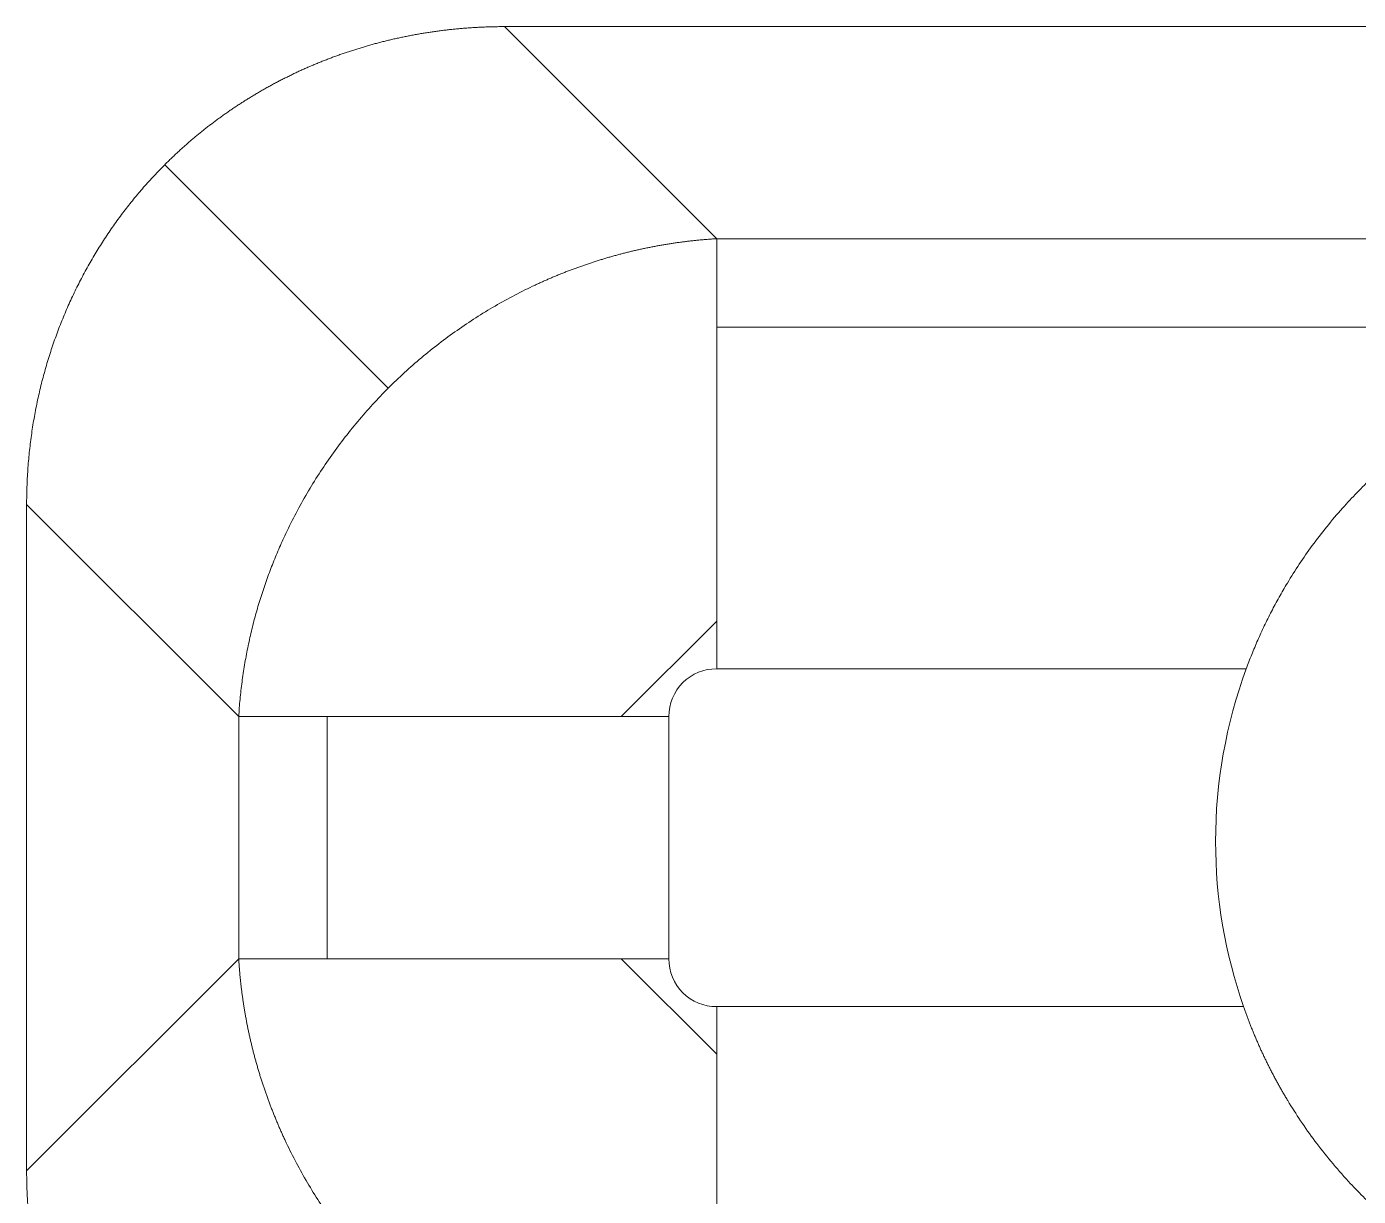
# Model space of a CAD drawing. Header units: millimetres. Extents: x 2455 to 2643, y 2006 to 2127.
# Drawn here: x 2473.42 to 2481.49, y 2035.03 to 2042.12 of the extents above; entities that cross this region are included whole.
import ezdxf

# ---------------------------------------------------------------- set-up
doc = ezdxf.new("R2010")
doc.units = ezdxf.units.MM
doc.layers.add('1', color=7, linetype='Continuous', true_color=0xffffff)

msp = doc.modelspace()

# ---------------------------------------------------------------- linework, layer by layer
at = {"layer": '1', "color": 7, "linetype": 'Continuous', "lineweight": 18}
for p, q in [((2476.3136, 2042.1245), (2477.5995, 2040.8386)), ((2476.3136, 2042.1245), (2483.8378, 2042.1245)), ((2475.6081, 2039.9323), (2474.2531, 2041.2872)), ((2485.0041, 2040.8386), (2477.5995, 2040.8386)), ((2477.5995, 2040.3024), (2485.0041, 2040.3024)), ((2473.4159, 2039.2267), (2474.7017, 2037.9409)), ((2473.4159, 2035.1873), (2473.4159, 2039.2267)), ((2477.0199, 2037.9409), (2477.5995, 2038.5204)), ((2480.8097, 2038.2306), (2477.5995, 2038.2306)), ((2474.7017, 2037.9409), (2474.7017, 2036.4731)), ((2475.2379, 2036.4731), (2475.2379, 2037.9409)), ((2477.3097, 2037.9409), (2477.3097, 2036.4731)), ((2473.4159, 2035.1873), (2474.7017, 2036.4731)), ((2477.5995, 2035.8935), (2477.0199, 2036.4731)), ((2477.5995, 2036.1833), (2480.7931, 2036.1833))]:
    msp.add_line(p, q, dxfattribs=at)
for centre, radius, start, end in [((2477.5957, 2037.9447), 0.286, 89.24075, 180.75925), ((2483.6618, 2037.1838), 3.0381, 159.84458, 180), ((2483.6618, 2037.1838), 3.0381, 180, 199.22659), ((2477.5957, 2036.4693), 0.286, 179.24075, 270.75925)]:
    msp.add_arc(centre, radius, start, end, dxfattribs=at)
for points, knots in [([(2476.3136, 2042.1245), (2476.304, 2042.1245), (2476.2849, 2042.1244), (2476.2562, 2042.124), (2476.2276, 2042.1233), (2476.199, 2042.1224), (2476.1705, 2042.1212), (2476.142, 2042.1197), (2476.1136, 2042.118), (2476.0853, 2042.116), (2476.057, 2042.1138), (2476.0288, 2042.1112), (2476.0007, 2042.1085), (2475.9727, 2042.1054), (2475.9447, 2042.1022), (2475.9168, 2042.0986), (2475.889, 2042.0948), (2475.8613, 2042.0908), (2475.8337, 2042.0865), (2475.8062, 2042.082), (2475.7787, 2042.0772), (2475.7514, 2042.0721), (2475.7241, 2042.0669), (2475.6969, 2042.0613), (2475.6699, 2042.0556), (2475.6429, 2042.0496), (2475.616, 2042.0433), (2475.5893, 2042.0368), (2475.5626, 2042.0301), (2475.5361, 2042.0231), (2475.5097, 2042.0159), (2475.4833, 2042.0085), (2475.4571, 2042.0008), (2475.431, 2041.9929), (2475.4051, 2041.9848), (2475.3792, 2041.9765), (2475.3535, 2041.9679), (2475.3279, 2041.9591), (2475.3024, 2041.9501), (2475.277, 2041.9408), (2475.2518, 2041.9314), (2475.2267, 2041.9217), (2475.2017, 2041.9118), (2475.1768, 2041.9017), (2475.1521, 2041.8913), (2475.1276, 2041.8808), (2475.1031, 2041.8701), (2475.0788, 2041.8591), (2475.0547, 2041.8479), (2475.0306, 2041.8366), (2475.0068, 2041.825), (2474.983, 2041.8132), (2474.9594, 2041.8013), (2474.936, 2041.7891), (2474.9127, 2041.7767), (2474.8896, 2041.7642), (2474.8666, 2041.7514), (2474.8438, 2041.7384), (2474.8211, 2041.7253), (2474.7985, 2041.712), (2474.7762, 2041.6985), (2474.754, 2041.6848), (2474.7319, 2041.6709), (2474.71, 2041.6568), (2474.6883, 2041.6426), (2474.6667, 2041.6281), (2474.6453, 2041.6135), (2474.6241, 2041.5988), (2474.603, 2041.5838), (2474.5821, 2041.5687), (2474.5613, 2041.5534), (2474.5408, 2041.538), (2474.5204, 2041.5223), (2474.5001, 2041.5066), (2474.4801, 2041.4906), (2474.4602, 2041.4745), (2474.4405, 2041.4582), (2474.4209, 2041.4418), (2474.4016, 2041.4252), (2474.3824, 2041.4085), (2474.3634, 2041.3916), (2474.3446, 2041.3746), (2474.3259, 2041.3574), (2474.3075, 2041.3401), (2474.2892, 2041.3226), (2474.2711, 2041.305), (2474.2481, 2041.2822), (2474.2203, 2041.254), (2474.1881, 2041.2201), (2474.1564, 2041.1856), (2474.1252, 2041.1505), (2474.0945, 2041.1148), (2474.0644, 2041.0785), (2474.0348, 2041.0416), (2474.0057, 2041.0041), (2473.9772, 2040.966), (2473.9493, 2040.9274), (2473.922, 2040.8882), (2473.8952, 2040.8484), (2473.8691, 2040.8081), (2473.8436, 2040.7672), (2473.8187, 2040.7258), (2473.7945, 2040.6838), (2473.7709, 2040.6413), (2473.748, 2040.5983), (2473.7258, 2040.5548), (2473.7042, 2040.5108), (2473.6833, 2040.4664), (2473.6632, 2040.4214), (2473.6437, 2040.376), (2473.625, 2040.3301), (2473.607, 2040.2837), (2473.5898, 2040.237), (2473.5733, 2040.1897), (2473.5576, 2040.1421), (2473.5427, 2040.0941), (2473.5285, 2040.0457), (2473.5151, 2039.9968), (2473.5026, 2039.9476), (2473.4908, 2039.8981), (2473.4799, 2039.8482), (2473.4698, 2039.7979), (2473.4605, 2039.7474), (2473.4521, 2039.6965), (2473.4445, 2039.6453), (2473.4378, 2039.5938), (2473.432, 2039.5421), (2473.4271, 2039.4901), (2473.423, 2039.4378), (2473.4198, 2039.3854), (2473.4175, 2039.3326), (2473.4161, 2039.2797), (2473.4159, 2039.2444), (2473.4159, 2039.2267)], [0, 0, 0, 0, 0.006298, 0.012586, 0.018862, 0.025127, 0.031381, 0.037623, 0.043855, 0.050076, 0.056286, 0.062485, 0.068673, 0.074851, 0.081018, 0.087174, 0.093319, 0.099454, 0.105578, 0.111692, 0.117795, 0.123888, 0.129971, 0.136043, 0.142105, 0.148156, 0.154198, 0.160229, 0.166251, 0.172262, 0.178263, 0.184254, 0.190236, 0.196207, 0.202169, 0.208121, 0.214064, 0.219996, 0.22592, 0.231833, 0.237737, 0.243632, 0.249517, 0.255393, 0.26126, 0.267117, 0.272966, 0.278805, 0.284635, 0.290456, 0.296268, 0.302071, 0.307865, 0.313651, 0.319428, 0.325196, 0.330955, 0.336706, 0.342448, 0.348182, 0.353907, 0.359624, 0.365333, 0.371034, 0.376726, 0.38241, 0.388086, 0.393754, 0.399414, 0.405067, 0.410711, 0.416347, 0.421976, 0.427597, 0.433211, 0.438817, 0.444416, 0.450007, 0.45559, 0.461167, 0.466736, 0.472298, 0.477853, 0.4834, 0.488941, 0.494475, 0.500002, 0.510218, 0.520458, 0.530722, 0.541011, 0.551324, 0.561663, 0.572027, 0.582418, 0.592835, 0.603279, 0.61375, 0.624248, 0.634774, 0.645329, 0.655912, 0.666525, 0.677166, 0.687837, 0.698539, 0.70927, 0.720032, 0.730826, 0.74165, 0.752507, 0.763395, 0.774316, 0.785269, 0.796256, 0.807276, 0.818329, 0.829416, 0.840538, 0.851694, 0.862885, 0.874111, 0.885372, 0.89667, 0.908003, 0.919372, 0.930779, 0.942222, 0.953702, 0.96522, 0.976775, 0.988368, 1, 1, 1, 1]), ([(2477.5995, 2040.8387), (2477.591, 2040.8382), (2477.5741, 2040.8371), (2477.5487, 2040.8353), (2477.5234, 2040.8333), (2477.4982, 2040.831), (2477.473, 2040.8285), (2477.4478, 2040.8259), (2477.4227, 2040.823), (2477.3977, 2040.8199), (2477.3727, 2040.8165), (2477.3477, 2040.813), (2477.3228, 2040.8093), (2477.298, 2040.8053), (2477.2732, 2040.8012), (2477.2485, 2040.7968), (2477.2239, 2040.7923), (2477.1993, 2040.7875), (2477.1748, 2040.7826), (2477.1504, 2040.7774), (2477.126, 2040.7721), (2477.1017, 2040.7665), (2477.0775, 2040.7608), (2477.0533, 2040.7549), (2477.0292, 2040.7487), (2477.0052, 2040.7424), (2476.9813, 2040.7359), (2476.9574, 2040.7292), (2476.9337, 2040.7223), (2476.91, 2040.7153), (2476.8864, 2040.708), (2476.8629, 2040.7006), (2476.8394, 2040.6929), (2476.8161, 2040.6851), (2476.7928, 2040.6772), (2476.7697, 2040.669), (2476.7466, 2040.6607), (2476.7236, 2040.6521), (2476.7007, 2040.6435), (2476.6779, 2040.6346), (2476.6552, 2040.6256), (2476.6326, 2040.6164), (2476.61, 2040.607), (2476.5876, 2040.5974), (2476.5653, 2040.5877), (2476.543, 2040.5778), (2476.5209, 2040.5678), (2476.4234, 2040.5226), (2476.2543, 2040.4342), (2476.0235, 2040.2865), (2475.8067, 2040.1197), (2475.6051, 2039.9347), (2475.4198, 2039.7327), (2475.2523, 2039.5148), (2475.1041, 2039.2827), (2475.0114, 2039.1048), (2474.9594, 2038.9906), (2474.9391, 2038.9442), (2474.9196, 2038.8974), (2474.9008, 2038.8502), (2474.8828, 2038.8025), (2474.8655, 2038.7545), (2474.849, 2038.706), (2474.8332, 2038.6572), (2474.8183, 2038.608), (2474.8041, 2038.5585), (2474.7908, 2038.5086), (2474.7783, 2038.4584), (2474.7667, 2038.4079), (2474.7559, 2038.357), (2474.7459, 2038.3059), (2474.7369, 2038.2545), (2474.7287, 2038.2028), (2474.7214, 2038.1509), (2474.715, 2038.0987), (2474.7096, 2038.0463), (2474.705, 2037.9936), (2474.7028, 2037.9585), (2474.7017, 2037.9409)], [0, 0, 0, 0, 0.005777, 0.011544, 0.017303, 0.023053, 0.028794, 0.034527, 0.04025, 0.045965, 0.051671, 0.057368, 0.063057, 0.068737, 0.074409, 0.080072, 0.085726, 0.091372, 0.09701, 0.102639, 0.10826, 0.113873, 0.119478, 0.125074, 0.130662, 0.136243, 0.141815, 0.147379, 0.152936, 0.158484, 0.164025, 0.169558, 0.175083, 0.180601, 0.186111, 0.191614, 0.197109, 0.202597, 0.208078, 0.213551, 0.219018, 0.224477, 0.229929, 0.235374, 0.240812, 0.246244, 0.251669, 0.257087, 0.318198, 0.378979, 0.439541, 0.500001, 0.560726, 0.621575, 0.682666, 0.744115, 0.755392, 0.766699, 0.778037, 0.789406, 0.800808, 0.812241, 0.823708, 0.835208, 0.846742, 0.858311, 0.869915, 0.881555, 0.89323, 0.904942, 0.916691, 0.928478, 0.940302, 0.952164, 0.964065, 0.976004, 0.987982, 1, 1, 1, 1]), ([(2477.5995, 2038.2306), (2477.5995, 2038.2391), (2477.5995, 2038.2574), (2477.5995, 2038.2873), (2477.5995, 2038.3217), (2477.5996, 2038.3608), (2477.5996, 2038.4045), (2477.5996, 2038.4529), (2477.5997, 2038.5061), (2477.5997, 2038.564), (2477.5996, 2038.6267), (2477.5996, 2038.6941), (2477.5996, 2038.7663), (2477.5995, 2038.8432), (2477.5995, 2038.9246), (2477.5995, 2039.0104), (2477.5995, 2039.1245), (2477.5995, 2039.2732), (2477.5995, 2039.4604), (2477.5995, 2039.6662), (2477.5995, 2039.8131), (2477.5995, 2039.9007), (2477.5995, 2039.9272), (2477.5995, 2039.9539), (2477.5995, 2039.9808), (2477.5995, 2040.0079), (2477.5995, 2040.0351), (2477.5995, 2040.0625), (2477.5995, 2040.09), (2477.5995, 2040.1175), (2477.5995, 2040.1451), (2477.5995, 2040.1728), (2477.5995, 2040.2004), (2477.5995, 2040.228), (2477.5995, 2040.2555), (2477.5995, 2040.283), (2477.5995, 2040.3103), (2477.5995, 2040.3374), (2477.5995, 2040.3644), (2477.5995, 2040.3911), (2477.5995, 2040.4176), (2477.5995, 2040.4437), (2477.5995, 2040.4696), (2477.5995, 2040.495), (2477.5995, 2040.5201), (2477.5995, 2040.5448), (2477.5995, 2040.5689), (2477.5995, 2040.5926), (2477.5995, 2040.6157), (2477.5995, 2040.6382), (2477.5995, 2040.6602), (2477.5995, 2040.6814), (2477.5995, 2040.7021), (2477.5995, 2040.722), (2477.5995, 2040.7411), (2477.5995, 2040.7595), (2477.5995, 2040.7771), (2477.5995, 2040.7939), (2477.5995, 2040.8097), (2477.5995, 2040.8248), (2477.5995, 2040.834), (2477.5995, 2040.8387)], [0, 0, 0, 0, 0.007155, 0.015595, 0.025334, 0.036387, 0.048771, 0.062503, 0.077602, 0.094089, 0.111984, 0.131307, 0.152079, 0.174319, 0.198044, 0.223271, 0.250013, 0.299749, 0.357984, 0.424758, 0.49996, 0.509355, 0.518933, 0.528692, 0.538632, 0.548752, 0.55905, 0.569525, 0.580177, 0.591004, 0.602003, 0.613175, 0.624516, 0.636025, 0.6477, 0.659539, 0.67154, 0.6837, 0.696017, 0.708489, 0.721111, 0.733883, 0.746799, 0.759859, 0.773057, 0.786392, 0.799858, 0.813453, 0.827173, 0.841014, 0.854971, 0.869041, 0.88322, 0.897502, 0.911884, 0.926361, 0.940928, 0.95558, 0.970313, 0.985121, 1, 1, 1, 1]), ([(2485.0041, 2039.9093), (2484.996, 2039.9133), (2484.9798, 2039.9212), (2484.9556, 2039.9327), (2484.9316, 2039.9439), (2484.9079, 2039.9547), (2484.8844, 2039.9651), (2484.8611, 2039.9752), (2484.8381, 2039.985), (2484.8154, 2039.9944), (2484.7929, 2040.0036), (2484.7707, 2040.0124), (2484.7487, 2040.0209), (2484.7271, 2040.0291), (2484.7057, 2040.037), (2484.6846, 2040.0446), (2484.6638, 2040.052), (2484.6433, 2040.0591), (2484.5985, 2040.0742), (2484.5297, 2040.0959), (2484.437, 2040.1219), (2484.3463, 2040.1443), (2484.2277, 2040.1698), (2484.0804, 2040.1947), (2483.9036, 2040.214), (2483.7292, 2040.2228), (2483.5018, 2040.2214), (2483.2135, 2040.1953), (2482.9272, 2040.136), (2482.6872, 2040.0637), (2482.4874, 2039.9889), (2482.315, 2039.9092), (2482.1593, 2039.8258), (2482.029, 2039.7478), (2481.9034, 2039.6628), (2481.7494, 2039.5478), (2481.58, 2039.4024), (2481.4168, 2039.2342), (2481.2982, 2039.0945), (2481.2105, 2038.9806), (2481.131, 2038.8666), (2481.0732, 2038.7753), (2481.0335, 2038.708), (2481.0089, 2038.6649), (2480.9852, 2038.6216), (2480.9624, 2038.5783), (2480.9404, 2038.5349), (2480.9193, 2038.4914), (2480.899, 2038.4479), (2480.8795, 2038.4045), (2480.8608, 2038.361), (2480.843, 2038.3175), (2480.8259, 2038.2741), (2480.815, 2038.2451), (2480.8097, 2038.2306)], [0, 0, 0, 0, 0.005482, 0.010886, 0.016211, 0.021459, 0.026628, 0.03172, 0.036733, 0.041668, 0.046526, 0.051305, 0.056007, 0.060631, 0.065177, 0.069646, 0.074036, 0.07835, 0.082585, 0.102192, 0.121133, 0.139415, 0.15705, 0.191932, 0.225928, 0.259152, 0.291725, 0.355635, 0.42455, 0.461563, 0.504094, 0.552181, 0.576098, 0.611277, 0.644399, 0.668213, 0.727895, 0.778968, 0.808248, 0.836412, 0.863484, 0.889485, 0.899123, 0.908677, 0.91815, 0.927542, 0.936856, 0.946093, 0.955254, 0.964343, 0.973359, 0.982307, 0.991186, 1, 1, 1, 1]), ([(2477.3097, 2037.9409), (2477.1624, 2037.9409), (2477.0152, 2037.9409), (2476.7246, 2037.9409), (2476.5813, 2037.9409), (2476.3024, 2037.9409), (2476.1668, 2037.9409), (2475.907, 2037.9409), (2475.7829, 2037.9409), (2475.5492, 2037.9409), (2475.4397, 2037.9409), (2475.2384, 2037.9409), (2475.1465, 2037.9409), (2474.9829, 2037.9409), (2474.9111, 2037.9409), (2474.7896, 2037.9409), (2474.7398, 2037.9409), (2474.7017, 2037.9409)], [0, 0, 0, 0, 0.125, 0.125, 0.25, 0.25, 0.375, 0.375, 0.5, 0.5, 0.625, 0.625, 0.75, 0.75, 0.875, 0.875, 1, 1, 1, 1]), ([(2477.3097, 2036.4731), (2477.3013, 2036.4731), (2477.2829, 2036.4731), (2477.2531, 2036.4731), (2477.2186, 2036.4732), (2477.1796, 2036.4732), (2477.1359, 2036.4732), (2477.0874, 2036.4733), (2477.0343, 2036.4733), (2476.9763, 2036.4733), (2476.9136, 2036.4733), (2476.8462, 2036.4732), (2476.774, 2036.4732), (2476.6972, 2036.4732), (2476.6158, 2036.4731), (2476.53, 2036.4731), (2476.4158, 2036.4731), (2476.2672, 2036.4731), (2476.0799, 2036.4731), (2475.8741, 2036.4731), (2475.7272, 2036.4731), (2475.6396, 2036.4731), (2475.6131, 2036.4731), (2475.5864, 2036.4731), (2475.5595, 2036.4731), (2475.5325, 2036.4731), (2475.5052, 2036.4731), (2475.4778, 2036.4731), (2475.4504, 2036.4731), (2475.4228, 2036.4731), (2475.3952, 2036.4731), (2475.3676, 2036.4731), (2475.3399, 2036.4731), (2475.3123, 2036.4731), (2475.2848, 2036.4731), (2475.2574, 2036.4731), (2475.2301, 2036.4731), (2475.2029, 2036.4731), (2475.176, 2036.4731), (2475.1492, 2036.4731), (2475.1228, 2036.4731), (2475.0966, 2036.4731), (2475.0708, 2036.4731), (2475.0453, 2036.4731), (2475.0202, 2036.4731), (2474.9956, 2036.4731), (2474.9714, 2036.4731), (2474.9478, 2036.4731), (2474.9246, 2036.4731), (2474.9021, 2036.4731), (2474.8802, 2036.4731), (2474.8589, 2036.4731), (2474.8383, 2036.4731), (2474.8184, 2036.4731), (2474.7992, 2036.4731), (2474.7808, 2036.4731), (2474.7632, 2036.4731), (2474.7465, 2036.4731), (2474.7306, 2036.4731), (2474.7155, 2036.4731), (2474.7063, 2036.4731), (2474.7017, 2036.4731)], [0, 0, 0, 0, 0.007155, 0.015595, 0.025334, 0.036387, 0.048771, 0.062503, 0.077602, 0.094089, 0.111984, 0.131307, 0.152079, 0.174319, 0.198044, 0.223271, 0.250013, 0.299749, 0.357984, 0.424758, 0.49996, 0.509355, 0.518933, 0.528692, 0.538632, 0.548752, 0.55905, 0.569525, 0.580177, 0.591004, 0.602003, 0.613175, 0.624516, 0.636025, 0.6477, 0.659539, 0.67154, 0.6837, 0.696017, 0.708489, 0.721111, 0.733883, 0.746799, 0.759859, 0.773057, 0.786392, 0.799858, 0.813453, 0.827173, 0.841014, 0.854971, 0.869041, 0.88322, 0.897502, 0.911884, 0.926361, 0.940928, 0.95558, 0.970313, 0.985121, 1, 1, 1, 1]), ([(2474.7017, 2036.4731), (2474.7022, 2036.4646), (2474.7032, 2036.4477), (2474.705, 2036.4224), (2474.7071, 2036.3971), (2474.7093, 2036.3718), (2474.7118, 2036.3466), (2474.7145, 2036.3214), (2474.7174, 2036.2963), (2474.7205, 2036.2713), (2474.7238, 2036.2463), (2474.7273, 2036.2213), (2474.7311, 2036.1964), (2474.735, 2036.1716), (2474.7391, 2036.1469), (2474.7435, 2036.1221), (2474.748, 2036.0975), (2474.7528, 2036.0729), (2474.7578, 2036.0484), (2474.7629, 2036.024), (2474.7683, 2035.9996), (2474.7738, 2035.9753), (2474.7795, 2035.9511), (2474.7855, 2035.9269), (2474.7916, 2035.9028), (2474.7979, 2035.8788), (2474.8044, 2035.8549), (2474.8111, 2035.8311), (2474.818, 2035.8073), (2474.8251, 2035.7836), (2474.8323, 2035.76), (2474.8398, 2035.7365), (2474.8474, 2035.7131), (2474.8552, 2035.6897), (2474.8632, 2035.6665), (2474.8713, 2035.6433), (2474.8797, 2035.6202), (2474.8882, 2035.5972), (2474.8969, 2035.5743), (2474.9057, 2035.5515), (2474.9148, 2035.5288), (2474.924, 2035.5062), (2474.9334, 2035.4837), (2474.9429, 2035.4612), (2474.9526, 2035.4389), (2474.9625, 2035.4167), (2474.9725, 2035.3945), (2475.0177, 2035.297), (2475.1061, 2035.1279), (2475.2538, 2034.8971), (2475.4206, 2034.6803), (2475.6056, 2034.4787), (2475.8076, 2034.2934), (2476.0255, 2034.1259), (2476.2576, 2033.9777), (2476.4355, 2033.8851), (2476.5497, 2033.833), (2476.5961, 2033.8127), (2476.6429, 2033.7932), (2476.6902, 2033.7744), (2476.7378, 2033.7564), (2476.7859, 2033.7391), (2476.8343, 2033.7226), (2476.8831, 2033.7068), (2476.9323, 2033.6919), (2476.9818, 2033.6778), (2477.0317, 2033.6644), (2477.0819, 2033.652), (2477.1324, 2033.6403), (2477.1833, 2033.6295), (2477.2344, 2033.6196), (2477.2858, 2033.6105), (2477.3375, 2033.6023), (2477.3895, 2033.595), (2477.4417, 2033.5887), (2477.4941, 2033.5832), (2477.5467, 2033.5787), (2477.5819, 2033.5764), (2477.5995, 2033.5753)], [0, 0, 0, 0, 0.005777, 0.011544, 0.017303, 0.023053, 0.028794, 0.034527, 0.04025, 0.045965, 0.051671, 0.057368, 0.063057, 0.068737, 0.074409, 0.080072, 0.085726, 0.091372, 0.09701, 0.102639, 0.10826, 0.113873, 0.119478, 0.125074, 0.130662, 0.136243, 0.141815, 0.147379, 0.152936, 0.158484, 0.164025, 0.169558, 0.175083, 0.180601, 0.186111, 0.191614, 0.197109, 0.202597, 0.208078, 0.213551, 0.219018, 0.224477, 0.229929, 0.235374, 0.240812, 0.246244, 0.251669, 0.257087, 0.318198, 0.378979, 0.439541, 0.500001, 0.560726, 0.621575, 0.682666, 0.744115, 0.755392, 0.766699, 0.778037, 0.789406, 0.800808, 0.812241, 0.823708, 0.835208, 0.846742, 0.858311, 0.869915, 0.881555, 0.89323, 0.904942, 0.916691, 0.928478, 0.940302, 0.952164, 0.964065, 0.976004, 0.987982, 1, 1, 1, 1]), ([(2477.5995, 2036.1833), (2477.5995, 2036.0361), (2477.5995, 2035.8888), (2477.5995, 2035.5982), (2477.5995, 2035.4549), (2477.5995, 2035.176), (2477.5995, 2035.0404), (2477.5995, 2034.7807), (2477.5995, 2034.6565), (2477.5995, 2034.4228), (2477.5995, 2034.3134), (2477.5995, 2034.112), (2477.5995, 2034.0202), (2477.5995, 2033.8565), (2477.5995, 2033.7848), (2477.5995, 2033.6632), (2477.5995, 2033.6134), (2477.5995, 2033.5753)], [0, 0, 0, 0, 0.125, 0.125, 0.25, 0.25, 0.375, 0.375, 0.5, 0.5, 0.625, 0.625, 0.75, 0.75, 0.875, 0.875, 1, 1, 1, 1]), ([(2480.7931, 2036.1833), (2480.7956, 2036.176), (2480.8008, 2036.1614), (2480.8087, 2036.1395), (2480.8168, 2036.1175), (2480.8252, 2036.0956), (2480.8337, 2036.0736), (2480.8424, 2036.0517), (2480.8513, 2036.0297), (2480.8605, 2036.0077), (2480.8698, 2035.9856), (2480.8794, 2035.9636), (2480.8891, 2035.9416), (2480.8991, 2035.9196), (2480.9093, 2035.8976), (2480.9197, 2035.8756), (2480.9303, 2035.8536), (2480.9411, 2035.8316), (2480.9521, 2035.8096), (2480.9634, 2035.7876), (2480.9749, 2035.7656), (2480.9866, 2035.7437), (2480.9985, 2035.7218), (2481.0106, 2035.6999), (2481.023, 2035.678), (2481.0356, 2035.6561), (2481.0484, 2035.6343), (2481.0819, 2035.5783), (2481.1396, 2035.4878), (2481.2266, 2035.3649), (2481.3233, 2035.2421), (2481.4496, 2035.0978), (2481.6197, 2034.9286), (2481.7903, 2034.7873), (2481.9491, 2034.673), (2482.0633, 2034.5987), (2482.1799, 2034.5307), (2482.2726, 2034.4813), (2482.384, 2034.4263), (2482.5148, 2034.3688), (2482.6768, 2034.3081), (2482.8383, 2034.2577), (2483.0084, 2034.215), (2483.1796, 2034.1824), (2483.3539, 2034.1596), (2483.5254, 2034.1471), (2483.6943, 2034.1443), (2483.8628, 2034.1507), (2484.0332, 2034.1668), (2484.2069, 2034.1932), (2484.3354, 2034.2205), (2484.4194, 2034.2415), (2484.459, 2034.252), (2484.4996, 2034.2634), (2484.5412, 2034.2756), (2484.5837, 2034.2888), (2484.6272, 2034.303), (2484.6716, 2034.3182), (2484.7168, 2034.3346), (2484.7629, 2034.3521), (2484.8098, 2034.3707), (2484.8574, 2034.3906), (2484.9058, 2034.4119), (2484.9549, 2034.4344), (2484.9876, 2034.4502), (2485.0041, 2034.4583)], [0, 0, 0, 0, 0.004364, 0.008744, 0.013141, 0.017556, 0.021987, 0.026437, 0.030904, 0.035389, 0.039893, 0.044415, 0.048956, 0.053516, 0.058096, 0.062695, 0.067313, 0.071952, 0.076611, 0.08129, 0.08599, 0.090711, 0.095453, 0.100216, 0.105, 0.109806, 0.114634, 0.119484, 0.147249, 0.176327, 0.206747, 0.238534, 0.289131, 0.349345, 0.371277, 0.407087, 0.431549, 0.452631, 0.470334, 0.506198, 0.53803, 0.57305, 0.605606, 0.639962, 0.673264, 0.705625, 0.737165, 0.768425, 0.800707, 0.834126, 0.868784, 0.876503, 0.884474, 0.892698, 0.901174, 0.909905, 0.91889, 0.92813, 0.937626, 0.947379, 0.957388, 0.967654, 0.978178, 0.98896, 1, 1, 1, 1]), ([(2473.4159, 2035.1873), (2473.4159, 2035.1777), (2473.4159, 2035.1585), (2473.4164, 2035.1298), (2473.417, 2035.1012), (2473.418, 2035.0726), (2473.4192, 2035.0441), (2473.4206, 2035.0156), (2473.4223, 2034.9872), (2473.4243, 2034.9589), (2473.4266, 2034.9306), (2473.4291, 2034.9024), (2473.4319, 2034.8743), (2473.4349, 2034.8463), (2473.4382, 2034.8183), (2473.4417, 2034.7905), (2473.4455, 2034.7627), (2473.4495, 2034.7349), (2473.4538, 2034.7073), (2473.4584, 2034.6798), (2473.4632, 2034.6523), (2473.4682, 2034.625), (2473.4735, 2034.5977), (2473.479, 2034.5706), (2473.4848, 2034.5435), (2473.4908, 2034.5165), (2473.497, 2034.4897), (2473.5035, 2034.4629), (2473.5102, 2034.4363), (2473.5172, 2034.4097), (2473.5244, 2034.3833), (2473.5318, 2034.357), (2473.5395, 2034.3308), (2473.5474, 2034.3047), (2473.5555, 2034.2787), (2473.5639, 2034.2528), (2473.5724, 2034.2271), (2473.5812, 2034.2015), (2473.5903, 2034.176), (2473.5995, 2034.1506), (2473.609, 2034.1254), (2473.6187, 2034.1003), (2473.6286, 2034.0753), (2473.6387, 2034.0505), (2473.649, 2034.0258), (2473.6595, 2034.0012), (2473.6703, 2033.9767), (2473.6812, 2033.9524), (2473.6924, 2033.9283), (2473.7038, 2033.9043), (2473.7153, 2033.8804), (2473.7271, 2033.8567), (2473.7391, 2033.8331), (2473.7512, 2033.8096), (2473.7636, 2033.7863), (2473.7762, 2033.7632), (2473.7889, 2033.7402), (2473.8019, 2033.7174), (2473.815, 2033.6947), (2473.8284, 2033.6722), (2473.8419, 2033.6498), (2473.8556, 2033.6276), (2473.8695, 2033.6055), (2473.8835, 2033.5836), (2473.8978, 2033.5619), (2473.9122, 2033.5403), (2473.9268, 2033.5189), (2473.9416, 2033.4977), (2473.9565, 2033.4766), (2473.9716, 2033.4557), (2473.9869, 2033.435), (2474.0024, 2033.4144), (2474.018, 2033.394), (2474.0338, 2033.3738), (2474.0497, 2033.3537), (2474.0658, 2033.3338), (2474.0821, 2033.3141), (2474.0985, 2033.2946), (2474.1151, 2033.2752), (2474.1318, 2033.256), (2474.1487, 2033.237), (2474.1658, 2033.2182), (2474.1829, 2033.1995), (2474.2003, 2033.1811), (2474.2178, 2033.1628), (2474.2354, 2033.1447), (2474.2582, 2033.1217), (2474.2864, 2033.094), (2474.3202, 2033.0618), (2474.3547, 2033.03), (2474.3898, 2032.9988), (2474.4255, 2032.9681), (2474.4618, 2032.938), (2474.4987, 2032.9084), (2474.5362, 2032.8793), (2474.5743, 2032.8508), (2474.613, 2032.8229), (2474.6522, 2032.7956), (2474.692, 2032.7688), (2474.7323, 2032.7427), (2474.7732, 2032.7172), (2474.8146, 2032.6923), (2474.8565, 2032.6681), (2474.899, 2032.6445), (2474.942, 2032.6216), (2474.9855, 2032.5994), (2475.0295, 2032.5778), (2475.074, 2032.557), (2475.1189, 2032.5368), (2475.1644, 2032.5174), (2475.2103, 2032.4986), (2475.2566, 2032.4807), (2475.3034, 2032.4634), (2475.3506, 2032.4469), (2475.3982, 2032.4312), (2475.4463, 2032.4163), (2475.4947, 2032.4021), (2475.5435, 2032.3888), (2475.5927, 2032.3762), (2475.6423, 2032.3644), (2475.6922, 2032.3535), (2475.7424, 2032.3434), (2475.793, 2032.3341), (2475.8438, 2032.3257), (2475.895, 2032.3182), (2475.9465, 2032.3115), (2475.9982, 2032.3056), (2476.0502, 2032.3007), (2476.1025, 2032.2966), (2476.155, 2032.2934), (2476.2077, 2032.2912), (2476.2606, 2032.2897), (2476.2959, 2032.2896), (2476.3136, 2032.2895)], [0, 0, 0, 0, 0.006298, 0.012586, 0.018862, 0.025127, 0.031381, 0.037623, 0.043855, 0.050076, 0.056286, 0.062485, 0.068673, 0.074851, 0.081018, 0.087174, 0.093319, 0.099454, 0.105578, 0.111692, 0.117795, 0.123888, 0.129971, 0.136043, 0.142105, 0.148156, 0.154198, 0.160229, 0.166251, 0.172262, 0.178263, 0.184254, 0.190236, 0.196207, 0.202169, 0.208121, 0.214064, 0.219996, 0.22592, 0.231833, 0.237737, 0.243632, 0.249517, 0.255393, 0.26126, 0.267117, 0.272966, 0.278805, 0.284635, 0.290456, 0.296268, 0.302071, 0.307865, 0.313651, 0.319428, 0.325196, 0.330955, 0.336706, 0.342448, 0.348182, 0.353907, 0.359624, 0.365333, 0.371034, 0.376726, 0.38241, 0.388086, 0.393754, 0.399414, 0.405067, 0.410711, 0.416347, 0.421976, 0.427597, 0.433211, 0.438817, 0.444416, 0.450007, 0.45559, 0.461167, 0.466736, 0.472298, 0.477853, 0.4834, 0.488941, 0.494475, 0.500002, 0.510218, 0.520458, 0.530722, 0.541011, 0.551324, 0.561663, 0.572027, 0.582418, 0.592835, 0.603279, 0.61375, 0.624248, 0.634774, 0.645329, 0.655912, 0.666525, 0.677166, 0.687837, 0.698539, 0.70927, 0.720032, 0.730826, 0.74165, 0.752507, 0.763395, 0.774316, 0.785269, 0.796256, 0.807276, 0.818329, 0.829416, 0.840538, 0.851694, 0.862885, 0.874111, 0.885372, 0.89667, 0.908003, 0.919372, 0.930779, 0.942222, 0.953702, 0.96522, 0.976775, 0.988368, 1, 1, 1, 1])]:
    msp.add_open_spline(points, degree=3, knots=knots, dxfattribs=at)

doc.saveas('drawing.dxf')
